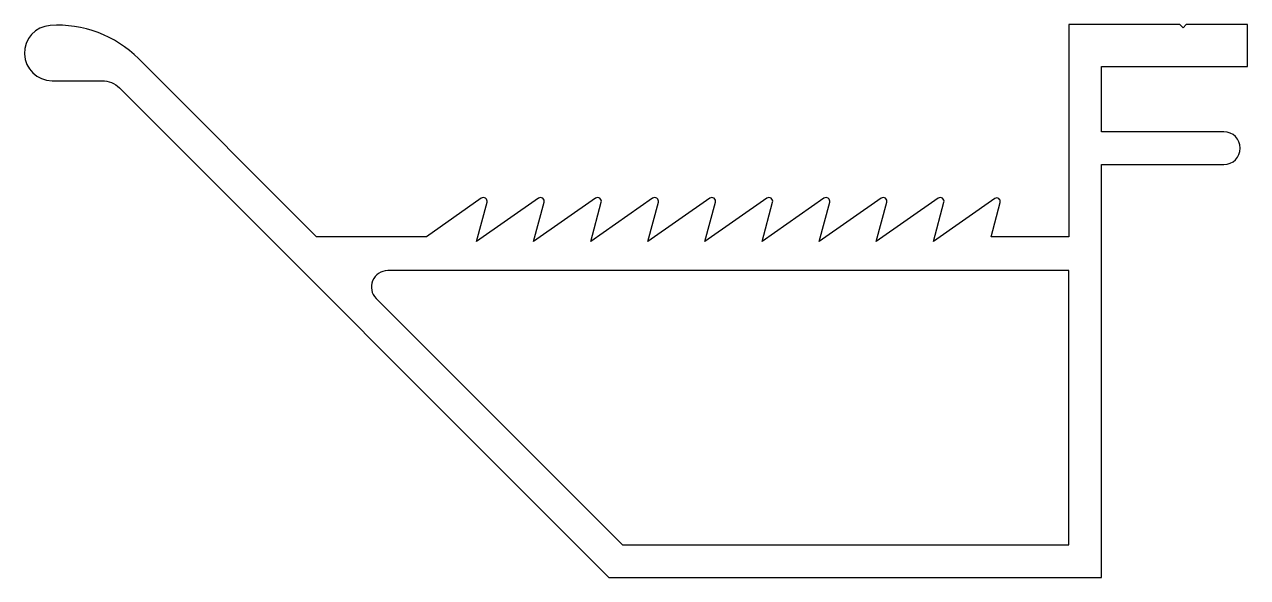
# Model space of a CAD drawing. Extents: x 501.7 to 576.6, y 579.5 to 613.4.
import ezdxf

# ---------------------------------------------------------------- set-up
doc = ezdxf.new("R2010")
doc.units = 0
doc.layers.get('0').update_dxf_attribs({"linetype": 'CONTINUOUS'})

msp = doc.modelspace()

# ---------------------------------------------------------------- linework, layer by layer
at = {"color": 7, "linetype": 'CONTINUOUS'}
for points in [[(503.372, 609.942), (506.436, 609.942, -0.198912), (507.497, 609.503), (537.493, 579.508), (567.678, 579.508), (567.678, 604.808), (575.178, 604.808, 1), (575.178, 606.808), (567.678, 606.808), (567.678, 610.808), (576.625, 610.808), (576.625, 613.388), (572.872, 613.388), (572.678, 613.188), (572.484, 613.388), (565.678, 613.388), (565.678, 600.388), (560.906, 600.388), (561.469, 602.489, 0.700294), (561.138, 602.721), (557.378, 600.088), (558.023, 602.495, 0.700294), (557.669, 602.743), (553.878, 600.088), (554.523, 602.495, 0.700294), (554.169, 602.743), (550.378, 600.088), (551.023, 602.495, 0.700294), (550.669, 602.743), (546.878, 600.088), (547.523, 602.495, 0.700294), (547.169, 602.743), (543.378, 600.088), (544.023, 602.495, 0.700294), (543.669, 602.743), (539.878, 600.088), (540.523, 602.495, 0.700292), (540.169, 602.743), (536.378, 600.088), (537.023, 602.495, 0.700297), (536.669, 602.743), (532.878, 600.088), (533.523, 602.495, 0.700297), (533.169, 602.743), (529.378, 600.088), (530.023, 602.495, 0.700297), (529.669, 602.743), (526.306, 600.388), (519.573, 600.388), (508.668, 611.293, 0.216046), (503.261, 613.328, 0.967676)], [(565.678, 598.308), (523.935, 598.308, 0.668179), (523.228, 596.6), (538.321, 581.508), (565.678, 581.508)]]:
    msp.add_lwpolyline(points, format="xyb", close=True, dxfattribs=at)

doc.saveas('drawing.dxf')
